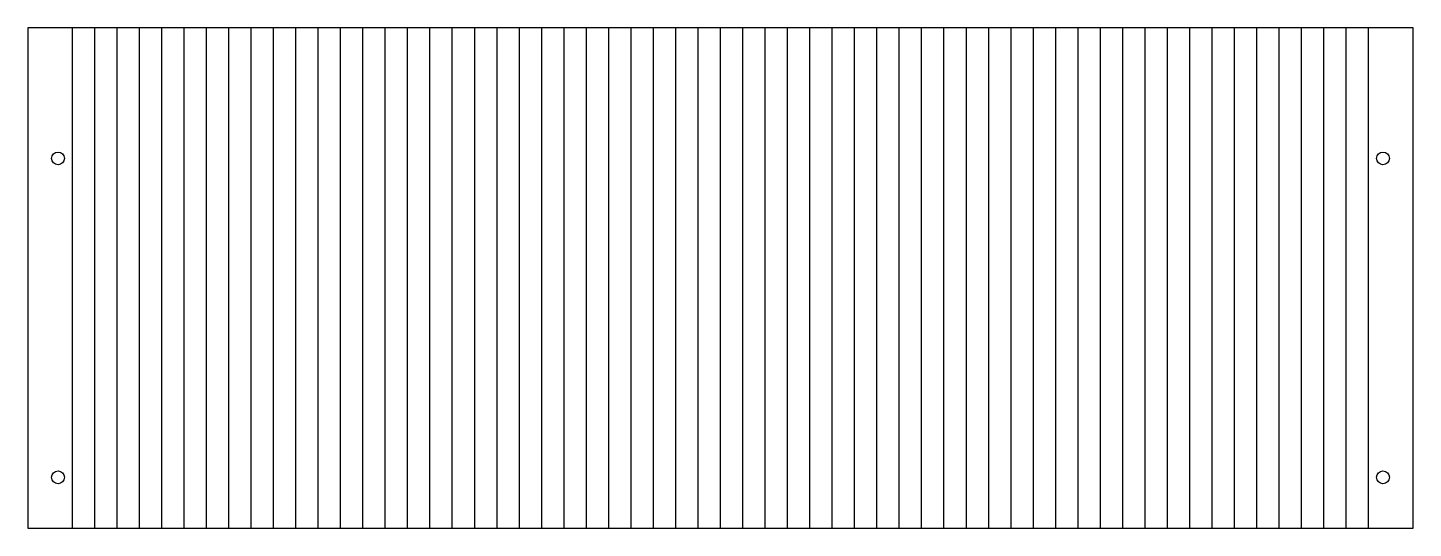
# Model space of a CAD drawing. Extents: x -940 to -506, y 873 to 1030.
import ezdxf

# ---------------------------------------------------------------- set-up
doc = ezdxf.new("R2010")
doc.units = 0
doc.header["$MEASUREMENT"] = 0
doc.layers.add('CASING$CNC6MMMDFVENEER', color=5, linetype='CONTINUOUS')

msp = doc.modelspace()

# ---------------------------------------------------------------- linework, layer by layer
at = {"layer": 'CASING$CNC6MMMDFVENEER'}
for p, q in [((-925.76, 872.69), (-925.76, 1029.69)), ((-918.76, 872.69), (-918.76, 1029.69)), ((-911.76, 872.69), (-911.76, 1029.69)), ((-904.76, 872.69), (-904.76, 1029.69)), ((-897.76, 872.69), (-897.76, 1029.69)), ((-890.76, 872.69), (-890.76, 1029.69)), ((-883.76, 872.69), (-883.76, 1029.69)), ((-876.76, 872.69), (-876.76, 1029.69)), ((-869.76, 872.69), (-869.76, 1029.69)), ((-862.76, 872.69), (-862.76, 1029.69)), ((-855.76, 872.69), (-855.76, 1029.69)), ((-848.76, 872.69), (-848.76, 1029.69)), ((-841.76, 872.69), (-841.76, 1029.69)), ((-834.76, 872.69), (-834.76, 1029.69)), ((-827.76, 872.69), (-827.76, 1029.69)), ((-820.76, 872.69), (-820.76, 1029.69)), ((-813.76, 872.69), (-813.76, 1029.69)), ((-806.76, 872.69), (-806.76, 1029.69)), ((-799.76, 872.69), (-799.76, 1029.69)), ((-792.76, 872.69), (-792.76, 1029.69)), ((-785.76, 872.69), (-785.76, 1029.69)), ((-778.76, 872.69), (-778.76, 1029.69)), ((-771.76, 872.69), (-771.76, 1029.69)), ((-764.76, 872.69), (-764.76, 1029.69)), ((-757.76, 872.69), (-757.76, 1029.69)), ((-750.76, 872.69), (-750.76, 1029.69)), ((-743.76, 872.69), (-743.76, 1029.69)), ((-736.76, 872.69), (-736.76, 1029.69)), ((-729.76, 872.69), (-729.76, 1029.69)), ((-722.76, 872.69), (-722.76, 1029.69)), ((-715.76, 872.69), (-715.76, 1029.69)), ((-708.76, 872.69), (-708.76, 1029.69)), ((-701.76, 872.69), (-701.76, 1029.69)), ((-694.76, 872.69), (-694.76, 1029.69)), ((-687.76, 872.69), (-687.76, 1029.69)), ((-680.76, 872.69), (-680.76, 1029.69)), ((-673.76, 872.69), (-673.76, 1029.69)), ((-666.76, 872.69), (-666.76, 1029.69)), ((-659.76, 872.69), (-659.76, 1029.69)), ((-652.76, 872.69), (-652.76, 1029.69)), ((-645.76, 872.69), (-645.76, 1029.69)), ((-638.76, 872.69), (-638.76, 1029.69)), ((-631.76, 872.69), (-631.76, 1029.69)), ((-624.76, 872.69), (-624.76, 1029.69)), ((-617.76, 872.69), (-617.76, 1029.69)), ((-610.76, 872.69), (-610.76, 1029.69)), ((-603.76, 872.69), (-603.76, 1029.69)), ((-596.76, 872.69), (-596.76, 1029.69)), ((-589.76, 872.69), (-589.76, 1029.69)), ((-582.76, 872.69), (-582.76, 1029.69)), ((-575.76, 872.69), (-575.76, 1029.69)), ((-568.76, 872.69), (-568.76, 1029.69)), ((-561.76, 872.69), (-561.76, 1029.69)), ((-554.76, 872.69), (-554.76, 1029.69)), ((-547.76, 872.69), (-547.76, 1029.69)), ((-540.76, 872.69), (-540.76, 1029.69)), ((-533.76, 872.69), (-533.76, 1029.69)), ((-526.76, 872.69), (-526.76, 1029.69)), ((-519.76, 872.69), (-519.76, 1029.69))]:
    msp.add_line(p, q, dxfattribs=at)
msp.add_lwpolyline([(-939.76, 872.69), (-505.76, 872.69), (-505.76, 1029.69), (-939.76, 1029.69)], close=True, dxfattribs=at)
for centre in [(-930.26, 988.69), (-515.26, 988.69), (-930.26, 888.69), (-515.26, 888.69)]:
    msp.add_circle(centre, 2, dxfattribs=at)

doc.saveas('drawing.dxf')
